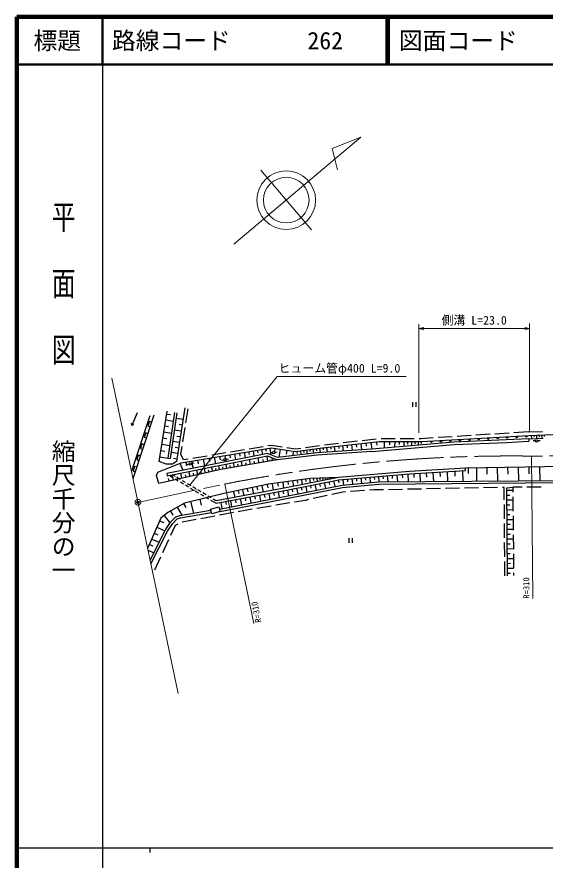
# Model space of a CAD drawing. Units: millimetres, scale not verified. Extents: x 40001 to 680016, y 20000 to 470150.
# Drawn here: x 40001 to 151151, y 202414 to 380009 of the extents above; entities that cross this region are included whole.
import ezdxf
from ezdxf.enums import TextEntityAlignment as Align

# ---------------------------------------------------------------- set-up
doc = ezdxf.new("R2010")
doc.units = ezdxf.units.MM
doc.header["$LTSCALE"] = 1000.02
doc.header["$PDMODE"] = 32
doc.header["$PDSIZE"] = 500
doc.linetypes.add('CHAIN', pattern=[18.5, 12, -1.5, 3.5, -1.5])
for name, color, linetype, lineweight in [('M-BGD', 7, 'Continuous', 25), ('M-BMK', 2, 'CHAIN', 13), ('M-STR-HTXT', 7, 'Continuous', 13), ('M-TTL', 2, 'Continuous', 140), ('M-TTL-BAND', 7, 'Continuous', 25), ('M-TTL-LINE', 7, 'Continuous', 50)]:
    doc.layers.add(name, color=color, linetype=linetype, lineweight=lineweight)
doc.layers.add('M-OTRS', color=6, linetype='Continuous')
doc.layers.add('M-TTL-TXT', color=7, linetype='Continuous')
doc.styles.add('@ＭＳ ゴシック', font='')
doc.styles.add('ＭＳ ゴシック', font='')
doc.styles.get('@ＭＳ ゴシック').set_extended_font_data('@MS Gothic')
doc.styles.get('ＭＳ ゴシック').set_extended_font_data('MS Gothic')

msp = doc.modelspace()

# ---------------------------------------------------------------- linework, layer by layer
at = {"layer": 'M-BGD'}
for p, q in [((123242, 298867), (123242, 297867)), ((123992, 297867), (123992, 298867)), ((65284, 296593), (64319, 294287)), ((69925, 286362), (71654, 296994)), ((73150, 296702), (71751, 287054)), ((73645, 296630), (72246, 286983)), ((75345, 297668), (73614, 286381)), ((75580, 294481), (76058, 297443)), ((67945, 295957), (64103, 284316)), ((68847, 296109), (64432, 282747)), ((71353, 295143), (72888, 294893)), ((71553, 296371), (72320, 296246)), ((74966, 295197), (73470, 295426)), ((64174, 293941), (64146, 294360)), ((64146, 294360), (64492, 294215)), ((64158, 294355), (64148, 294332)), ((64169, 294350), (64150, 294304)), ((64181, 294345), (64152, 294276)), ((64192, 294340), (64154, 294248)), ((64204, 294336), (64156, 294220)), ((64215, 294331), (64157, 294192)), ((64227, 294326), (64159, 294164)), ((64238, 294321), (64161, 294137)), ((64250, 294316), (64163, 294109)), ((64261, 294311), (64165, 294081)), ((64273, 294307), (64167, 294053)), ((64285, 294302), (64169, 294025)), ((64296, 294297), (64171, 293997)), ((64308, 294292), (64172, 293969)), ((64319, 294287), (64174, 293941)), ((64492, 294215), (64174, 293941)), ((64331, 294282), (64195, 293960)), ((64342, 294278), (64217, 293978)), ((64354, 294273), (64238, 293996)), ((64365, 294268), (64259, 294014)), ((64377, 294263), (64280, 294032)), ((64388, 294258), (64301, 294051)), ((64367, 294403), (64319, 294287)), ((64400, 294253), (64323, 294069)), ((64411, 294249), (64344, 294087)), ((64423, 294244), (64365, 294105)), ((64434, 294239), (64386, 294124)), ((64446, 294234), (64407, 294142)), ((64457, 294229), (64429, 294160)), ((64469, 294224), (64450, 294178)), ((64481, 294220), (64471, 294197)), ((67890, 294807), (67576, 293858)), ((67576, 293858), (68051, 293701)), ((68365, 294650), (67890, 294807)), ((71148, 293880), (71937, 293752)), ((74788, 294038), (74129, 294139)), ((74943, 290532), (75421, 293494)), ((67106, 292433), (66792, 291484)), ((66792, 291484), (67267, 291327)), ((67581, 292276), (67106, 292433)), ((70731, 291319), (71542, 291187)), ((70942, 292618), (72521, 292361)), ((74587, 292726), (73112, 292952)), ((74406, 291546), (73668, 291659)), ((127622, 291328), (125045, 291164)), ((125211, 290547), (147723, 291831)), ((131614, 291582), (128620, 291392)), ((135606, 291837), (132612, 291646)), ((139598, 292091), (136604, 291900)), ((143590, 292345), (140596, 292154)), ((147582, 292599), (144588, 292409)), ((147582, 292599), (150580, 292718)), ((147714, 291155), (150712, 291267)), ((148222, 291854), (148253, 291175)), ((148765, 291878), (148780, 291539)), ((149308, 291903), (149339, 291216)), ((149857, 291928), (149873, 291584)), ((150407, 291952), (150438, 291257)), ((150964, 291977), (150979, 291630)), ((66322, 290059), (66008, 289110)), ((66796, 289903), (66322, 290059)), ((70520, 290020), (72143, 289756)), ((74225, 290366), (72769, 290589)), ((74523, 287928), (74784, 289545)), ((91851, 289482), (88892, 288989)), ((93575, 289769), (92838, 289646)), ((95798, 289405), (93575, 289769)), ((103710, 289686), (100740, 289265)), ((104275, 289261), (116275, 290576)), ((107682, 290159), (104702, 289814)), ((106796, 289537), (106915, 288450)), ((107666, 289633), (107725, 289089)), ((108535, 289728), (108663, 288566)), ((111655, 290620), (108675, 290274)), ((109465, 289830), (109528, 289249)), ((110394, 289932), (110530, 288690)), ((111388, 290041), (111456, 289420)), ((112381, 290149), (112527, 288822)), ((115629, 291080), (112649, 290735)), ((113443, 290266), (113516, 289602)), ((114505, 290382), (114661, 288963)), ((114702, 288465), (131994, 289930)), ((115640, 290507), (115718, 289797)), ((119628, 291128), (116628, 291109)), ((117275, 290573), (117271, 289184)), ((118386, 290569), (118384, 289875)), ((119497, 290566), (119493, 289373)), ((120451, 290563), (120449, 289966)), ((123628, 291155), (120628, 291135)), ((121406, 290559), (121402, 289534)), ((122226, 290557), (122224, 290044)), ((123046, 290554), (123043, 289673)), ((123750, 290552), (123749, 290111)), ((124455, 290550), (124452, 289793)), ((125045, 291164), (124628, 291161)), ((125060, 290548), (125059, 290169)), ((131994, 289930), (143034, 290369)), ((143034, 290369), (147737, 290656)), ((147714, 291155), (147737, 290656)), ((149122, 290704), (148622, 290700)), ((150122, 290712), (149622, 290708)), ((66008, 289110), (66483, 288953)), ((70302, 288685), (71137, 288549)), ((73868, 288036), (72431, 288256)), ((74046, 289201), (73318, 289312)), ((75086, 286688), (74523, 287928)), ((83960, 288167), (81001, 287673)), ((84776, 287796), (84885, 287143)), ((87906, 288824), (84946, 288331)), ((85821, 287970), (86028, 286729)), ((86814, 288135), (86918, 287515)), ((87807, 288301), (88004, 287121)), ((88751, 288458), (88849, 287868)), ((89694, 288615), (89881, 287494)), ((90591, 288765), (90685, 288204)), ((91488, 288914), (91665, 287849)), ((92340, 289056), (92429, 288524)), ((93192, 289198), (93426, 287799)), ((93774, 288214), (93277, 288162)), ((93576, 289262), (98544, 288449)), ((94312, 289142), (94197, 288442)), ((94769, 288317), (94271, 288266)), ((95432, 288958), (95151, 287244)), ((96803, 288734), (96663, 287877)), ((98550, 288955), (96785, 289244)), ((98175, 288509), (98024, 287588)), ((98544, 288449), (104275, 289261)), ((99750, 289125), (98550, 288955)), ((98913, 288501), (98979, 288039)), ((99653, 288606), (99768, 287796)), ((100301, 288698), (100358, 288293)), ((100948, 288790), (101067, 287952)), ((101618, 288885), (101678, 288466)), ((102288, 288979), (102411, 288113)), ((102982, 289078), (103043, 288644)), ((103675, 289176), (103807, 288245)), ((104421, 289277), (104472, 288810)), ((105169, 289359), (105280, 288342)), ((105983, 289448), (106038, 288940)), ((65537, 287686), (65224, 286736)), ((65224, 286736), (65698, 286579)), ((66012, 287529), (65537, 287686)), ((69667, 284090), (74547, 286091)), ((71381, 285795), (69925, 286362)), ((70085, 287350), (71754, 287078)), ((71751, 287054), (72246, 286983)), ((73614, 286381), (72759, 285792)), ((73691, 286886), (72973, 286996)), ((74294, 285987), (74896, 284517)), ((76069, 286851), (75086, 286688)), ((75531, 286255), (75661, 285471)), ((77207, 286006), (76719, 285898)), ((76785, 286464), (77038, 284942)), ((80014, 287509), (77055, 287016)), ((78002, 286667), (78129, 285906)), ((79219, 286870), (79460, 285424)), ((80376, 287062), (80497, 286339)), ((81533, 287255), (81762, 285881)), ((82632, 287438), (82747, 286751)), ((94804, 286699), (82950, 284655)), ((83556, 286676), (83067, 286572)), ((83732, 287622), (83949, 286316)), ((84534, 286884), (84045, 286780)), ((85778, 285143), (85607, 286135)), ((87433, 285428), (87255, 286463)), ((88296, 285577), (88203, 286116)), ((89159, 285726), (88973, 286804)), ((90058, 285881), (89961, 286443)), ((90958, 286036), (90764, 287160)), ((91896, 286197), (91794, 286783)), ((92833, 286359), (92631, 287531)), ((93326, 286444), (93273, 286751)), ((93819, 286529), (93713, 287143)), ((64753, 285312), (64439, 284362)), ((64439, 284362), (64914, 284205)), ((65228, 285155), (64753, 285312)), ((82950, 284655), (69894, 281731)), ((72759, 285792), (71381, 285795)), ((76231, 285791), (75742, 285683)), ((76442, 283198), (76203, 284266)), ((78088, 283566), (77858, 284595)), ((78881, 283744), (78770, 284239)), ((79673, 283921), (79452, 284912)), ((80436, 284092), (80330, 284569)), ((81200, 284263), (80986, 285217)), ((81934, 284428), (81831, 284887)), ((82669, 284592), (82463, 285511)), ((83428, 284738), (83346, 285214)), ((84190, 284869), (84025, 285821)), ((84984, 285006), (84898, 285502)), ((86605, 285285), (86516, 285803)), ((122606, 284248), (107656, 283024)), ((134384, 284953), (122606, 284248)), ((122636, 283748), (134414, 284454)), ((130512, 284220), (130633, 282207)), ((132122, 284316), (132183, 283310)), ((133733, 284413), (133863, 282238)), ((162387, 285441), (134384, 284953)), ((134414, 284454), (134384, 284953)), ((134945, 284963), (134964, 283873)), ((136688, 284993), (136735, 282264)), ((138871, 285031), (138895, 283667)), ((141054, 285069), (141102, 282305)), ((143264, 285108), (143289, 283726)), ((145475, 285146), (145524, 282347)), ((147715, 285185), (147739, 283785)), ((149955, 285224), (150004, 282389)), ((69391, 283396), (69667, 284090)), ((69894, 281731), (69391, 283396)), ((71537, 283849), (71635, 283359)), ((72034, 282211), (71905, 282787)), ((72892, 282884), (72247, 283268)), ((72956, 282417), (72698, 283570)), ((73358, 283189), (72713, 283572)), ((73966, 282245), (73322, 282629)), ((73844, 282616), (73720, 283171)), ((74432, 282550), (73787, 282933)), ((74732, 282815), (74484, 283925)), ((75587, 283006), (75467, 283541)), ((77265, 283382), (77150, 283897)), ((101722, 282809), (92933, 281572)), ((107656, 283024), (96628, 280801)), ((98955, 282420), (99037, 281833)), ((99894, 282552), (100043, 281489)), ((100744, 282671), (100818, 282140)), ((101593, 282791), (101729, 281829)), ((107656, 283024), (101722, 282809)), ((102368, 282832), (102386, 282347)), ((103145, 282860), (103172, 282120)), ((103737, 282882), (103750, 282512)), ((104329, 282903), (104349, 282358)), ((104829, 282922), (104839, 282649)), ((105329, 282940), (105342, 282558)), ((105828, 282958), (105835, 282767)), ((106328, 282976), (106336, 282758)), ((106828, 282994), (106832, 282885)), ((107603, 282504), (107727, 281890)), ((107697, 282526), (122647, 283749)), ((108598, 282603), (108696, 281411)), ((109552, 282681), (109600, 282085)), ((110505, 282759), (110601, 281581)), ((111448, 282835), (111496, 282247)), ((112390, 282912), (112485, 281748)), ((113321, 282988), (113369, 282406)), ((114253, 283064), (114347, 281914)), ((115173, 283139), (115220, 282564)), ((116094, 283215), (116187, 282072)), ((116124, 282072), (162720, 282463)), ((117008, 283289), (117054, 282718)), ((117922, 283364), (118026, 282089)), ((118941, 283447), (118993, 282810)), ((119961, 283530), (120077, 282109)), ((121098, 283623), (121156, 282912)), ((122235, 283716), (122364, 282130)), ((123505, 283801), (123552, 283007)), ((124775, 283877), (124879, 282154)), ((126154, 283959), (126206, 283098)), ((127532, 284042), (127644, 282179)), ((129022, 284131), (129078, 283200)), ((75041, 281606), (74396, 281990)), ((75507, 281911), (74862, 282294)), ((76115, 280967), (75471, 281351)), ((76581, 281272), (75936, 281655)), ((77190, 280328), (76545, 280712)), ((77655, 280633), (77011, 281017)), ((96628, 280801), (81953, 278077)), ((92933, 281572), (83549, 279607)), ((88483, 280609), (88617, 279989)), ((89475, 280824), (89756, 279525)), ((90514, 281049), (90654, 280400)), ((91553, 281274), (91847, 279914)), ((92641, 281509), (92788, 280829)), ((93739, 281686), (93934, 280301)), ((94847, 281842), (94945, 281149)), ((95955, 281998), (96136, 280710)), ((96308, 278980), (108418, 281387)), ((96986, 282143), (97076, 281499)), ((98016, 282287), (98181, 281114)), ((98856, 280740), (99099, 279535)), ((99820, 280934), (99942, 280332)), ((100784, 281129), (101028, 279918)), ((101753, 281324), (101875, 280719)), ((102721, 281519), (102966, 280303)), ((103694, 281715), (103817, 281107)), ((104667, 281912), (104913, 280690)), ((105644, 282109), (105767, 281498)), ((106621, 282306), (106869, 281079)), ((108418, 281387), (116124, 282072)), ((129165, 280655), (126165, 280594)), ((133164, 280736), (130164, 280675)), ((137163, 280817), (134164, 280756)), ((141162, 280898), (138163, 280837)), ((142546, 280926), (142162, 280918)), ((142567, 278310), (142546, 280926)), ((143073, 280799), (144346, 280956)), ((143227, 262315), (143073, 280799)), ((146323, 280969), (144346, 280956)), ((144346, 280956), (144355, 279933)), ((150323, 280996), (147323, 280976)), ((83549, 279607), (75238, 277616)), ((78264, 279689), (77619, 280073)), ((78730, 279994), (78085, 280378)), ((79338, 279050), (78694, 279434)), ((79804, 279355), (79159, 279739)), ((80878, 278716), (80234, 279100)), ((82616, 276353), (96308, 278980)), ((85598, 279985), (85854, 278801)), ((86545, 280190), (86673, 279598)), ((87491, 280395), (87760, 279155)), ((89029, 278882), (89261, 277628)), ((90032, 279068), (90148, 278441)), ((91035, 279254), (91265, 278013)), ((92028, 279439), (92143, 278818)), ((93021, 279623), (93249, 278393)), ((94005, 279805), (94119, 279191)), ((94989, 279988), (95215, 278770)), ((95963, 280169), (96076, 279560)), ((96936, 280353), (97178, 279153)), ((97896, 280546), (98017, 279946)), ((105262, 279201), (102334, 278547)), ((108567, 279939), (106238, 279419)), ((109180, 279979), (108567, 279939)), ((113171, 280242), (110178, 280045)), ((115127, 280370), (114169, 280307)), ((117167, 280412), (115127, 280370)), ((121166, 280493), (118167, 280432)), ((125165, 280574), (122166, 280513)), ((143077, 280302), (144351, 280313)), ((143085, 279281), (143723, 279286)), ((144364, 278933), (144392, 275933)), ((75238, 277616), (71788, 275638)), ((75062, 277516), (75546, 276673)), ((76554, 277932), (77141, 275478)), ((78517, 278402), (78810, 277175)), ((80413, 278411), (79768, 278795)), ((81487, 277773), (80843, 278156)), ((81953, 278077), (81308, 278461)), ((81983, 278083), (81712, 278219)), ((82892, 277743), (83132, 276452)), ((83925, 277935), (84045, 277289)), ((84957, 278126), (85195, 276848)), ((85980, 278316), (86099, 277677)), ((87003, 278506), (87238, 277240)), ((88016, 278694), (88133, 278061)), ((97419, 277638), (94460, 277145)), ((100729, 278189), (98406, 277802)), ((101358, 278330), (100729, 278189)), ((142598, 274311), (142575, 277310)), ((143094, 278260), (144370, 278270)), ((143102, 277237), (143741, 277243)), ((71788, 275638), (70279, 274455)), ((72302, 275933), (72807, 275051)), ((73713, 276742), (74680, 275056)), ((74319, 274994), (80757, 276098)), ((85595, 275595), (82645, 275048)), ((89528, 276324), (86578, 275777)), ((89528, 276324), (89528, 276324)), ((93474, 276981), (90514, 276488)), ((143111, 276215), (144389, 276225)), ((70279, 274455), (67516, 268041)), ((70037, 273893), (70895, 273523)), ((70973, 275000), (72229, 273399)), ((71255, 271965), (72354, 273583)), ((72354, 273583), (73452, 274745)), ((73452, 274745), (74319, 274994)), ((77728, 274137), (74779, 273591)), ((81662, 274866), (78712, 274320)), ((143119, 275191), (143759, 275196)), ((143128, 274167), (144408, 274178)), ((144401, 274933), (144428, 271933)), ((68029, 265594), (71255, 271965)), ((69445, 272520), (71161, 271781)), ((73284, 272918), (72295, 270774)), ((73867, 273180), (73284, 272918)), ((142630, 270311), (142606, 273311)), ((143136, 273142), (143777, 273147)), ((143145, 272117), (144426, 272128)), ((68369, 270022), (69930, 269349)), ((68907, 271271), (69688, 270935)), ((109857, 270239), (109857, 269239)), ((110607, 269239), (110607, 270239)), ((143154, 271090), (143795, 271096)), ((143162, 270064), (144445, 270075)), ((144437, 270933), (144465, 267933)), ((67880, 268886), (68590, 268580)), ((71876, 269866), (70620, 267141)), ((142661, 266311), (142638, 269311)), ((143171, 269036), (143813, 269042)), ((67596, 267661), (68811, 267137)), ((143179, 268008), (144464, 268019)), ((143188, 266979), (143831, 266985)), ((144474, 266933), (144501, 263933)), ((70201, 266233), (68944, 263509)), ((142693, 262311), (142669, 265311)), ((143197, 265950), (144483, 265961)), ((143205, 264920), (143849, 264925)), ((143214, 263889), (144502, 263900)), ((143222, 262857), (143867, 262863)), ((144511, 262933), (144516, 262324))]:
    msp.add_line(p, q, dxfattribs=at)
for points in [[(147723, 291831), (154363, 292131), (162407, 292058), (162879, 292054), (170795, 291926), (175894, 292235)], [(69667, 284090), (74547, 286091), (93576, 289262), (98544, 288449), (104275, 289261), (116275, 290576), (125211, 290547)], [(147714, 291155), (131965, 290429), (114660, 288963)], [(114669, 288964), (103148, 288201), (94873, 287211), (92766, 288068), (71537, 283849)], [(114702, 288465), (103194, 287703), (94804, 286699)], [(94804, 286699), (82950, 284655), (69894, 281731)], [(71635, 283359), (92716, 287548), (94804, 286699)], [(81487, 277773), (81909, 277561), (96723, 280310), (107755, 282534)], [(82752, 275870), (96404, 278489), (108489, 280891), (116149, 281572), (162413, 282005)], [(68193, 264811), (71686, 271711), (72745, 273269), (73721, 274302), (74431, 274506), (80960, 275626)]]:
    msp.add_lwpolyline(points, dxfattribs=at)
msp.add_lwpolyline([(82760, 275841), (81036, 275356), (80767, 276313), (82491, 276798)], close=True, dxfattribs=at)
for centre in [(149372, 290706), (94023, 288240), (76475, 285845), (83800, 286728)]:
    msp.add_circle(centre, 250, dxfattribs=at)
for centre in [(139188, 291344), (141185, 291458), (143182, 291572), (145179, 291686), (147175, 291800), (127207, 290661), (129204, 290775), (131201, 290889), (133198, 291003), (135195, 291117), (137191, 291230)]:
    msp.add_arc(centre, 250, 183.26444, 3.26444, dxfattribs=at)
at = {"layer": 'M-BMK'}
for p, q in [((164090, 287659), (148263, 287502)), ((66060, 277908), (83737, 281614))]:
    msp.add_line(p, q, dxfattribs=at)
msp.add_circle((65473, 277785), 600, dxfattribs=at)
msp.add_arc((144038, -22472), 310007, 89.21907, 101.21636, dxfattribs=at)
at = {"layer": 'M-OTRS'}
msp.add_point((65473, 277785), dxfattribs=at)
at = {"layer": 'M-STR-HTXT'}
for p, q in [((85670, 332118), (112409, 354704)), ((112409, 354704), (106362, 352291)), ((106362, 352291), (107446, 347817)), ((91366, 347709), (101995, 335127)), ((124613, 292385), (124613, 315305)), ((124613, 314346), (125613, 314609)), ((124613, 314346), (147849, 314346)), ((124613, 314346), (125613, 314083)), ((147849, 314346), (146849, 314609)), ((147849, 314346), (146849, 314083)), ((147849, 292610), (147849, 315412)), ((73913, 237531), (59990, 303932)), ((76337, 281347), (94790, 304236)), ((94790, 304236), (121947, 304236)), ((148263, 287502), (148561, 257503)), ((83737, 281614), (89894, 252252))]:
    msp.add_line(p, q, dxfattribs=at)
for radius in [6177, 4804]:
    msp.add_circle((96680, 341418), radius, dxfattribs=at)
at = {"layer": 'M-TTL'}
for p, q in [((40001, 380009), (40001, 20000)), ((680016, 380009), (40001, 380009))]:
    msp.add_line(p, q, dxfattribs=at)
at = {"layer": 'M-TTL-BAND'}
for p, q in [((58001, 370009), (58001, 20000)), ((40001, 205005), (579014, 205005)), ((68002, 205005), (68002, 204005))]:
    msp.add_line(p, q, dxfattribs=at)
at = {"layer": 'M-TTL-LINE'}
for p, q in [((58001, 380009), (58001, 370009)), ((117753, 380009), (117753, 370009)), ((118253, 380009), (118253, 370009)), ((40001, 370009), (680016, 370009))]:
    msp.add_line(p, q, dxfattribs=at)

# ---------------------------------------------------------------- texts
at = {"layer": 'M-STR-HTXT', "style": 'ＭＳ ゴシック'}
for s, p in [('側溝 L=23.0', (136231, 314646)), ('ヒューム管φ400 L=9.0', (107875, 304536))]:
    msp.add_text(s, height=1833, dxfattribs=at).set_placement(p, align=Align.BOTTOM_CENTER)
msp.add_text('R=310', height=1320, rotation=90.569, dxfattribs=at).set_placement((148261, 257500), align=Align.BOTTOM_LEFT)
msp.add_text('R=310', height=1320, rotation=101.843, dxfattribs=at).set_placement((90188, 252314), align=Align.TOP_LEFT)
at = {"layer": 'M-TTL-BAND', "style": '@ＭＳ ゴシック', "width": 1.4}
msp.add_text('平  面  図', height=3666, rotation=270, dxfattribs=at).set_placement((49778, 306482), align=Align.MIDDLE_RIGHT)
at = {"layer": 'M-TTL-BAND', "style": '@ＭＳ ゴシック'}
msp.add_text('縮尺千分の一', height=3666, rotation=270, dxfattribs=at).set_placement((49778, 261037), align=Align.MIDDLE_RIGHT)
at = {"layer": 'M-TTL-TXT', "style": 'ＭＳ ゴシック'}
msp.add_text('標題', height=3666, dxfattribs=at).set_placement((48501, 375009), align=Align.MIDDLE_CENTER)
for s, p in [('路線コード', (60001, 375009)), ('262', (101144, 375009)), ('図面コード', (120382, 375009))]:
    msp.add_text(s, height=3666, dxfattribs=at).set_placement(p, align=Align.MIDDLE_LEFT)

doc.saveas('drawing.dxf')
